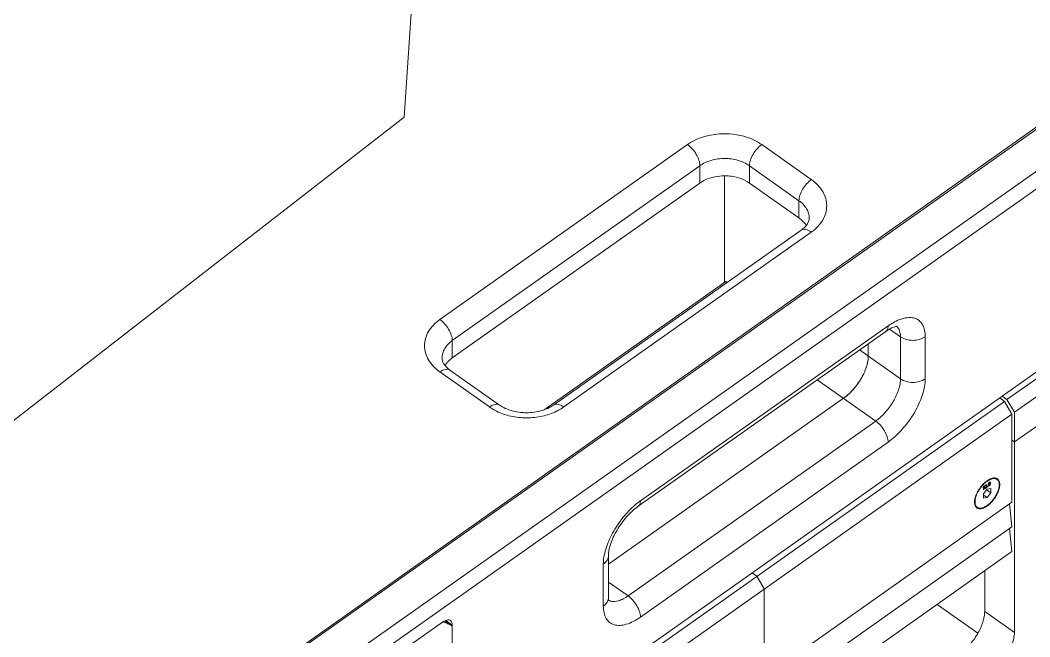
# Model space of a CAD drawing. Header units: millimetres. Extents: x 0 to 9253, y 0 to 2730.
# Drawn here: x 7598 to 7886.3, y 1286.3 to 1462.6 of the extents above; entities that cross this region are included whole.
import ezdxf

# ---------------------------------------------------------------- set-up
doc = ezdxf.new("R2010")
doc.units = ezdxf.units.MM
doc.layers.get('0').update_dxf_attribs({"lineweight": 13})

msp = doc.modelspace()

# ---------------------------------------------------------------- linework, layer by layer
at = {"color": 7, "linetype": 'Continuous'}
for p, q in [((7720.54, 1627.63), (7707.69, 1434.84)), ((8020.53, 1525.04), (7579.29, 1213.04)), ((7581.41, 1215.04), (8017.7, 1523.54)), ((8031.13, 1520.54), (7585.66, 1205.54)), ((7587.78, 1201.92), (8033.25, 1516.92)), ((7707.69, 1434.84), (7541.28, 1305.54)), ((7717.88, 1377.04), (7788.59, 1427.04)), ((7809.81, 1427.04), (7823.95, 1417.04)), ((7792.13, 1421.01), (7721.42, 1371.01)), ((7792.13, 1416.06), (7792.13, 1421.01)), ((7806.27, 1421.01), (7806.27, 1416.06)), ((7820.41, 1411.01), (7806.27, 1421.01)), ((7792.13, 1416.06), (7721.42, 1366.06)), ((7799.2, 1418.13), (7799.2, 1387.68)), ((7820.41, 1406.06), (7806.27, 1416.06)), ((7820.41, 1406.06), (7820.41, 1411.01)), ((7821.06, 1402.59), (7750.35, 1352.59)), ((7823.95, 1402.04), (7753.24, 1352.04)), ((7747.7, 1351.26), (7799.55, 1387.93)), ((7799.55, 1387.93), (7799.94, 1387.65)), ((7775.16, 1325.23), (7845.87, 1375.23)), ((7774.51, 1323.65), (7845.22, 1373.65)), ((7849.41, 1372.12), (7846.3, 1374.32)), ((7721.42, 1371.01), (7721.42, 1366.06)), ((7899.61, 1370.1), (7721.42, 1244.1)), ((7840.21, 1366.6), (7840.21, 1370.11)), ((7849.41, 1360.1), (7849.41, 1372.12)), ((7856.48, 1372.12), (7856.48, 1360.1)), ((7837.74, 1368.35), (7849.41, 1360.1)), ((7897.49, 1366.65), (7879.81, 1354.15)), ((7732.03, 1352.04), (7717.88, 1362.04)), ((7734.91, 1352.59), (7720.77, 1362.59)), ((7899.61, 1363.02), (7881.93, 1350.52)), ((7842.33, 1348.03), (7825.66, 1359.82)), ((7878.43, 1355.12), (7879.81, 1354.15)), ((7879.1, 1353.65), (7737.68, 1253.65)), ((7766.02, 1307.07), (7833.14, 1354.53)), ((7879.1, 1353.65), (7877.73, 1354.62)), ((7881.23, 1350.02), (7879.1, 1353.65)), ((7879.81, 1354.15), (7881.93, 1350.52)), ((7899.61, 1354.54), (7881.93, 1342.04)), ((7881.93, 1342.04), (7899.61, 1354.54)), ((7881.23, 1350.02), (7739.8, 1250.02)), ((7881.23, 1324.85), (7881.23, 1350.02)), ((7881.93, 1350.52), (7881.93, 1342.04)), ((7771.62, 1298.03), (7842.33, 1348.03)), ((7845.87, 1342), (7775.16, 1292)), ((7881.93, 1342.04), (7881.23, 1342.54)), ((7881.93, 1342.04), (7881.23, 1342.54)), ((7881.93, 1342.04), (7881.93, 1287.59)), ((7873.11, 1329.29), (7873, 1329.07)), ((7873, 1328.92), (7873.11, 1329.13)), ((7873, 1329.07), (7873, 1328.92)), ((7873.11, 1329.13), (7873.05, 1329.18)), ((7873.23, 1329.37), (7873.11, 1329.29)), ((7873.11, 1329.13), (7873.11, 1328.38)), ((7873.16, 1328.51), (7873.16, 1329.32)), ((7873.23, 1328.46), (7873.23, 1329.37)), ((7873.4, 1329.22), (7873.38, 1329.11)), ((7873.38, 1329.11), (7873.38, 1328.93)), ((7873.42, 1329.29), (7873.4, 1329.22)), ((7873.41, 1329.28), (7873.4, 1329.21)), ((7873.47, 1329.16), (7873.4, 1329.21)), ((7873.4, 1329.07), (7873.4, 1329.21)), ((7873.47, 1329.02), (7873.4, 1329.07)), ((7873.4, 1329.07), (7873.42, 1328.97)), ((7873.45, 1329.4), (7873.42, 1329.29)), ((7873.49, 1329.29), (7873.43, 1329.33)), ((7873.51, 1329.49), (7873.45, 1329.4)), ((7873.47, 1329.16), (7873.49, 1329.29)), ((7873.47, 1329.02), (7873.47, 1329.16)), ((7873.49, 1328.92), (7873.47, 1329.02)), ((7873.49, 1329.29), (7873.57, 1329.46)), ((7873.61, 1329.62), (7873.51, 1329.49)), ((7873.57, 1329.46), (7873.51, 1329.5)), ((7873.63, 1329.54), (7873.57, 1329.57)), ((7873.57, 1329.46), (7873.63, 1329.54)), ((7873.72, 1329.72), (7873.61, 1329.62)), ((7873.63, 1329.54), (7873.72, 1329.62)), ((7873.72, 1329.62), (7873.66, 1329.67)), ((7873.75, 1329.72), (7873.69, 1329.69)), ((7873.83, 1329.78), (7873.72, 1329.72)), ((7873.72, 1329.62), (7873.82, 1329.67)), ((7873.8, 1329.72), (7873.75, 1329.72)), ((7873.82, 1329.67), (7873.75, 1329.72)), ((7873.87, 1329.67), (7873.8, 1329.72)), ((7873.82, 1329.67), (7873.87, 1329.67)), ((7873.87, 1329.07), (7873.82, 1328.99)), ((7873.93, 1329.79), (7873.83, 1329.78)), ((7873.83, 1328.91), (7873.93, 1329.03)), ((7873.87, 1329.67), (7873.95, 1329.61)), ((7873.95, 1329.24), (7873.87, 1329.07)), ((7873.93, 1329.03), (7873.87, 1329.07)), ((7873.99, 1329.13), (7873.92, 1329.18)), ((7873.99, 1329.77), (7873.93, 1329.79)), ((7873.93, 1329.03), (7873.99, 1329.13)), ((7873.94, 1329.79), (7873.95, 1329.77)), ((7874.02, 1329.72), (7873.95, 1329.77)), ((7873.95, 1329.77), (7873.97, 1329.73)), ((7873.95, 1329.61), (7873.97, 1329.51)), ((7873.97, 1329.37), (7873.95, 1329.24)), ((7874.02, 1329.24), (7873.95, 1329.29)), ((7873.97, 1329.36), (7873.96, 1329.3)), ((7874.04, 1329.68), (7873.97, 1329.73)), ((7873.97, 1329.73), (7873.99, 1329.64)), ((7873.97, 1329.51), (7873.97, 1329.37)), ((7873.99, 1329.47), (7873.97, 1329.36)), ((7874.04, 1329.31), (7873.97, 1329.36)), ((7874.02, 1329.72), (7873.99, 1329.77)), ((7874.06, 1329.59), (7873.99, 1329.64)), ((7873.99, 1329.47), (7873.99, 1329.64)), ((7874.06, 1329.42), (7873.99, 1329.47)), ((7873.99, 1329.13), (7874.02, 1329.24)), ((7874.04, 1329.68), (7874.02, 1329.72)), ((7874.02, 1329.24), (7874.04, 1329.31)), ((7874.06, 1329.59), (7874.04, 1329.68)), ((7874.04, 1329.31), (7874.06, 1329.42)), ((7874.06, 1329.42), (7874.06, 1329.59)), ((7874.31, 1329.32), (7874.22, 1329.25)), ((7874.22, 1329.25), (7874.22, 1329.16)), ((7874.22, 1329.16), (7874.31, 1329.22)), ((7874.31, 1329.22), (7874.24, 1329.27)), ((7874.31, 1329.22), (7874.31, 1329.32)), ((7874.5, 1330.12), (7874.46, 1329.99)), ((7874.46, 1329.99), (7874.46, 1329.91)), ((7874.46, 1329.91), (7874.5, 1329.84)), ((7874.56, 1330.04), (7874.49, 1330.09)), ((7874.49, 1330.05), (7874.49, 1330.07)), ((7874.56, 1330), (7874.49, 1330.05)), ((7874.49, 1330.05), (7874.51, 1330.01)), ((7874.58, 1329.87), (7874.49, 1329.86)), ((7874.56, 1330.23), (7874.5, 1330.12)), ((7874.5, 1329.84), (7874.56, 1329.81)), ((7874.6, 1329.64), (7874.5, 1329.57)), ((7874.5, 1329.57), (7874.52, 1329.53)), ((7874.58, 1329.96), (7874.51, 1330.01)), ((7874.51, 1330.01), (7874.54, 1329.97)), ((7874.6, 1329.55), (7874.51, 1329.54)), ((7874.58, 1330.11), (7874.52, 1330.15)), ((7874.52, 1329.53), (7874.58, 1329.49)), ((7874.61, 1329.92), (7874.54, 1329.97)), ((7874.65, 1330.36), (7874.56, 1330.23)), ((7874.61, 1330.2), (7874.56, 1330.24)), ((7874.56, 1330.04), (7874.58, 1330.11)), ((7874.56, 1330), (7874.56, 1330.04)), ((7874.58, 1329.96), (7874.56, 1330)), ((7874.56, 1329.81), (7874.65, 1329.82)), ((7874.58, 1330.11), (7874.61, 1330.2)), ((7874.61, 1329.92), (7874.58, 1329.96)), ((7874.68, 1329.91), (7874.58, 1329.87)), ((7874.65, 1329.82), (7874.58, 1329.87)), ((7874.58, 1329.49), (7874.67, 1329.5)), ((7874.63, 1329.61), (7874.6, 1329.64)), ((7874.7, 1329.6), (7874.6, 1329.55)), ((7874.67, 1329.5), (7874.6, 1329.55)), ((7874.61, 1330.2), (7874.67, 1330.28)), ((7874.67, 1329.93), (7874.61, 1329.92)), ((7874.67, 1330.28), (7874.62, 1330.31)), ((7874.69, 1329.61), (7874.63, 1329.61)), ((7874.75, 1330.45), (7874.65, 1330.36)), ((7874.65, 1329.82), (7874.75, 1329.86)), ((7874.73, 1330.34), (7874.67, 1330.38)), ((7874.67, 1330.28), (7874.73, 1330.34)), ((7874.73, 1329.95), (7874.67, 1329.93)), ((7874.67, 1329.5), (7874.77, 1329.55)), ((7874.68, 1329.91), (7874.72, 1329.94)), ((7874.75, 1329.86), (7874.68, 1329.91)), ((7874.75, 1329.63), (7874.69, 1329.61)), ((7874.7, 1329.6), (7874.74, 1329.63)), ((7874.77, 1329.55), (7874.7, 1329.6)), ((7874.73, 1330.34), (7874.86, 1330.43)), ((7874.86, 1330.04), (7874.73, 1329.95)), ((7874.84, 1330.51), (7874.75, 1330.45)), ((7874.75, 1329.86), (7874.84, 1329.93)), ((7874.86, 1329.71), (7874.75, 1329.63)), ((7874.84, 1329.93), (7874.77, 1329.98)), ((7874.84, 1329.6), (7874.77, 1329.65)), ((7874.77, 1329.55), (7874.84, 1329.6)), ((7874.86, 1330.43), (7874.79, 1330.48)), ((7874.85, 1330.5), (7874.8, 1330.48)), ((7874.94, 1330.56), (7874.84, 1330.51)), ((7874.84, 1329.93), (7874.94, 1330.02)), ((7874.84, 1329.6), (7874.94, 1329.69)), ((7874.9, 1330.5), (7874.85, 1330.5)), ((7874.92, 1330.45), (7874.85, 1330.5)), ((7874.86, 1330.43), (7874.92, 1330.45)), ((7874.92, 1330.1), (7874.86, 1330.04)), ((7874.92, 1329.77), (7874.86, 1329.71)), ((7874.94, 1330.02), (7874.88, 1330.06)), ((7874.94, 1329.69), (7874.88, 1329.73)), ((7874.98, 1330.45), (7874.9, 1330.5)), ((7874.92, 1330.45), (7874.98, 1330.45)), ((7874.98, 1330.18), (7874.92, 1330.1)), ((7874.98, 1329.85), (7874.92, 1329.77)), ((7875.03, 1330.57), (7874.94, 1330.56)), ((7874.94, 1330.02), (7875.05, 1330.18)), ((7874.94, 1329.69), (7875.03, 1329.81)), ((7874.98, 1330.45), (7875.01, 1330.42)), ((7875.01, 1330.27), (7874.98, 1330.18)), ((7875.01, 1329.94), (7874.98, 1329.85)), ((7875.03, 1329.81), (7874.98, 1329.85)), ((7875.05, 1330.18), (7874.99, 1330.22)), ((7875.01, 1330.42), (7875.03, 1330.38)), ((7875.03, 1330.34), (7875.01, 1330.27)), ((7875.03, 1330.01), (7875.01, 1329.94)), ((7875.09, 1329.93), (7875.02, 1329.98)), ((7875.09, 1330.53), (7875.03, 1330.57)), ((7875.03, 1330.57), (7875.06, 1330.51)), ((7875.03, 1330.38), (7875.03, 1330.34)), ((7875.05, 1330.14), (7875.03, 1330.01)), ((7875.03, 1329.81), (7875.09, 1329.93)), ((7875.06, 1330.1), (7875.04, 1330.04)), ((7875.05, 1330.18), (7875.05, 1330.14)), ((7875.13, 1330.46), (7875.06, 1330.51)), ((7875.06, 1330.51), (7875.08, 1330.39)), ((7875.08, 1330.25), (7875.06, 1330.1)), ((7875.13, 1330.05), (7875.06, 1330.1)), ((7875.15, 1330.34), (7875.08, 1330.39)), ((7875.08, 1330.25), (7875.08, 1330.39)), ((7875.15, 1330.2), (7875.08, 1330.25)), ((7875.13, 1330.46), (7875.09, 1330.53)), ((7875.09, 1329.93), (7875.13, 1330.05)), ((7875.15, 1330.34), (7875.13, 1330.46)), ((7875.13, 1330.05), (7875.15, 1330.2)), ((7875.15, 1330.2), (7875.15, 1330.34)), ((7876.97, 1331.48), (7876.91, 1331.52)), ((7874.15, 1328.57), (7873.09, 1327.21)), ((7873.09, 1327.21), (7873.09, 1325.98)), ((7874.15, 1326.12), (7873.09, 1326.87)), ((7873.11, 1328.48), (7873.16, 1328.51)), ((7873.11, 1328.38), (7873.23, 1328.46)), ((7873.23, 1328.46), (7873.16, 1328.51)), ((7873.38, 1328.93), (7873.4, 1328.85)), ((7873.4, 1328.85), (7873.42, 1328.81)), ((7873.49, 1328.92), (7873.42, 1328.97)), ((7873.42, 1328.97), (7873.5, 1328.91)), ((7873.42, 1328.81), (7873.45, 1328.76)), ((7873.44, 1328.79), (7873.43, 1328.79)), ((7873.54, 1328.8), (7873.44, 1328.79)), ((7873.51, 1328.74), (7873.44, 1328.79)), ((7873.45, 1328.76), (7873.51, 1328.74)), ((7873.57, 1328.86), (7873.49, 1328.92)), ((7873.57, 1328.86), (7873.5, 1328.91)), ((7873.51, 1328.74), (7873.61, 1328.75)), ((7873.65, 1328.86), (7873.54, 1328.8)), ((7873.61, 1328.75), (7873.54, 1328.8)), ((7873.63, 1328.86), (7873.57, 1328.86)), ((7873.61, 1328.75), (7873.72, 1328.81)), ((7873.72, 1328.9), (7873.63, 1328.86)), ((7873.68, 1328.88), (7873.65, 1328.86)), ((7873.72, 1328.81), (7873.65, 1328.86)), ((7873.82, 1328.99), (7873.72, 1328.9)), ((7873.72, 1328.81), (7873.83, 1328.91)), ((7873.83, 1328.91), (7873.77, 1328.95)), ((7875.22, 1327.48), (7873.99, 1328.35)), ((7875.22, 1328.71), (7874.15, 1328.57)), ((7874.15, 1326.12), (7875.22, 1327.48)), ((7875.22, 1327.48), (7875.22, 1328.71)), ((7881.23, 1324.85), (7739.8, 1224.85)), ((7871.2, 1323.31), (7871.14, 1323.36)), ((7873.09, 1325.98), (7874.15, 1326.12)), ((7881.23, 1317.79), (7880.55, 1324.37)), ((7881.23, 1317.79), (7739.8, 1217.79)), ((7881.23, 1310.73), (7880.55, 1317.31)), ((7881.23, 1310.73), (7739.8, 1210.73)), ((7766.02, 1297.6), (7766.02, 1309.62)), ((7764.55, 1295.1), (7764.55, 1307.12)), ((7873.45, 1305.23), (7873.45, 1293.59)), ((7766.02, 1302), (7771.62, 1298.03)), ((7871.51, 1287.38), (7859.86, 1295.62)), ((7873.45, 1293.59), (7881.93, 1287.59)), ((7718.59, 1290.53), (7680.41, 1263.53)), ((7719.25, 1290.91), (7721.26, 1289.49)), ((7721.42, 1289.7), (7719.54, 1291.03)), ((7721.26, 1289.49), (7721.42, 1289.37)), ((7721.42, 1289.7), (7721.42, 1289.37)), ((7721.42, 1241.03), (7721.42, 1289.37))]:
    msp.add_line(p, q, dxfattribs=at)
at = {"color": 253, "linetype": 'Continuous', "true_color": 0xa2afbf}
for p, q in [((7807.02, 1304.62), (7808.39, 1303.65)), ((7810.52, 1300.02), (7808.39, 1303.65)), ((7810.52, 1274.85), (7810.52, 1300.02))]:
    msp.add_line(p, q, dxfattribs=at)
at = {"color": 7, "linetype": 'Continuous'}
for centre, radius, start, end in [((7799.2, 1409.04), 21.1, 89.0608, 89.9991), ((7816.68, 1400.24), 6.87, 35.7865, 40.7734), ((7817.06, 1400.52), 6.4, 31.8881, 35.7622), ((7846.64, 1373.21), 2.55, 45.975, 48.2575), ((7724.77, 1360.52), 6.4, 144.2393, 148.1119), ((7725.15, 1360.24), 6.87, 139.2264, 144.215), ((7876.73, 1327.74), 4.09, 112.2996, 113.5843), ((7876.16, 1330.45), 1.31, 65.2393, 66.982), ((7876.18, 1330.48), 1.27, 59.8032, 65.2587), ((7876.19, 1330.5), 1.25, 54.7383, 59.7998), ((7876.25, 1330.46), 1.25, 54.7342, 58.0348), ((7875.97, 1330.68), 1.33, 41.6923, 44.0033), ((7876.27, 1330.34), 1.23, 47.9868, 56.8574), ((7875.94, 1330.65), 1.37, 38.8292, 41.6887), ((7875.88, 1330.6), 1.45, 31.9349, 38.7796), ((7874.18, 1329.8), 3.44, 359.9994, 0.4593), ((7788.47, 1306.64), 22.87, 129.3041, 130.0456), ((7874.29, 1324.8), 3.74, 177.6256, 179.9808), ((7874.13, 1324.9), 3.44, 179.9994, 180.4593), ((7871.62, 1324.52), 1.33, 243.4058, 247.4692), ((7871.96, 1324.24), 1.3, 224.4256, 230.4894), ((7871.92, 1324.34), 1.26, 227.9788, 234.7199), ((7871.63, 1324.56), 1.37, 247.4674, 250.4651), ((7871.65, 1324.6), 1.41, 250.4682, 253.68), ((7871.97, 1324.41), 1.34, 234.7628, 243.3431), ((7872.04, 1324.35), 1.23, 227.9868, 236.8574), ((7871.95, 1324.23), 1.28, 230.5033, 234.7481), ((7871.95, 1324.23), 1.28, 234.7541, 239.3231), ((7871.66, 1324.66), 1.47, 253.6865, 257.1141), ((7763.48, 1297.6), 2.54, 347.3885, 359.9572), ((7716.44, 1281.07), 9.78, 74.9838, 76.8013)]:
    msp.add_arc(centre, radius, start, end, dxfattribs=at)
for points, knots in [([(7799.2, 1430.15), (7798.22, 1430.15), (7794.52, 1429.9), (7790.83, 1428.62), (7788.59, 1427.04)], [0, 0, 0, 0, 0.263238, 1, 1, 1, 1]), ([(7809.81, 1427.04), (7809.11, 1427.53), (7805.98, 1429.34), (7802.3, 1430.1), (7799.55, 1430.15)], [0, 0, 0, 0, 0.235693, 1, 1, 1, 1]), ([(7792.13, 1421.01), (7792.13, 1421.53), (7791.89, 1422.67), (7791.13, 1424.3), (7790.02, 1425.83), (7789.09, 1426.69), (7788.59, 1427.04)], [0, 0, 0, 0, 0.217686, 0.475354, 0.746305, 1, 1, 1, 1]), ([(7809.81, 1427.04), (7809.31, 1426.69), (7808.38, 1425.83), (7807.27, 1424.3), (7806.51, 1422.67), (7806.27, 1421.53), (7806.27, 1421.01)], [0, 0, 0, 0, 0.253695, 0.524646, 0.782314, 1, 1, 1, 1]), ([(7806.27, 1421.01), (7805.3, 1421.7), (7802.98, 1422.74), (7799.2, 1423.25), (7795.42, 1422.74), (7793.11, 1421.7), (7792.13, 1421.01)], [0, 0, 0, 0, 0.240747, 0.5, 0.759253, 1, 1, 1, 1]), ([(7792.13, 1416.06), (7792.61, 1416.39), (7794.77, 1417.63), (7797.31, 1418.13), (7799.2, 1418.13)], [0, 0, 0, 0, 0.235508, 1, 1, 1, 1]), ([(7799.2, 1418.13), (7799.85, 1418.13), (7802.32, 1417.96), (7804.78, 1417.11), (7806.27, 1416.06)], [0, 0, 0, 0, 0.263209, 1, 1, 1, 1]), ([(7820.41, 1411.01), (7820.41, 1411.53), (7820.65, 1412.67), (7821.41, 1414.3), (7822.52, 1415.83), (7823.45, 1416.69), (7823.95, 1417.04)], [0, 0, 0, 0, 0.217686, 0.475354, 0.746305, 1, 1, 1, 1]), ([(7823.95, 1402.04), (7824.62, 1402.52), (7825.84, 1403.55), (7827.26, 1405.4), (7828.14, 1407.42), (7828.44, 1409.54), (7828.14, 1411.66), (7827.26, 1413.69), (7825.84, 1415.53), (7824.62, 1416.57), (7823.95, 1417.04)], [0, 0, 0, 0, 0.136521, 0.264073, 0.384125, 0.5, 0.615875, 0.735927, 0.863479, 1, 1, 1, 1]), ([(7823.34, 1406.01), (7823.34, 1406.47), (7823.21, 1407.42), (7822.4, 1409.27), (7821.27, 1410.4), (7820.41, 1411.01)], [0, 0, 0, 0, 0.232441, 0.473262, 1, 1, 1, 1]), ([(7820.41, 1406.06), (7820.55, 1405.96), (7821.08, 1405.56), (7821.57, 1405.1), (7821.89, 1404.73)], [0, 0, 0, 0, 0.257461, 1, 1, 1, 1]), ([(7821.06, 1402.59), (7821.46, 1402.87), (7822.14, 1403.44), (7822.88, 1404.38), (7823.26, 1405.23), (7823.34, 1405.77), (7823.34, 1406.01)], [0, 0, 0, 0, 0.346909, 0.620897, 0.832011, 1, 1, 1, 1]), ([(7823.95, 1402.04), (7823.69, 1402.23), (7823.17, 1402.54), (7822.38, 1402.82), (7821.65, 1402.87), (7821.23, 1402.71), (7821.06, 1402.59)], [0, 0, 0, 0, 0.312078, 0.579925, 0.804193, 1, 1, 1, 1]), ([(7717.88, 1377.04), (7717.21, 1376.57), (7716, 1375.53), (7714.58, 1373.69), (7713.69, 1371.66), (7713.39, 1369.54), (7713.69, 1367.42), (7714.58, 1365.4), (7716, 1363.55), (7717.21, 1362.52), (7717.88, 1362.04)], [0, 0, 0, 0, 0.136521, 0.264073, 0.384125, 0.5, 0.615875, 0.735927, 0.863479, 1, 1, 1, 1]), ([(7717.88, 1377.04), (7718.38, 1376.69), (7719.31, 1375.83), (7720.42, 1374.3), (7721.18, 1372.67), (7721.42, 1371.53), (7721.42, 1371.01)], [0, 0, 0, 0, 0.253695, 0.524646, 0.782314, 1, 1, 1, 1]), ([(7845.22, 1373.65), (7845.33, 1373.72), (7845.52, 1373.91), (7845.73, 1374.28), (7845.85, 1374.73), (7845.87, 1375.06), (7845.87, 1375.23)], [0, 0, 0, 0, 0.21855, 0.451726, 0.710587, 1, 1, 1, 1]), ([(7847.27, 1376.13), (7847.15, 1376.06), (7846.68, 1375.78), (7846.21, 1375.47), (7845.87, 1375.23)], [0, 0, 0, 0, 0.243779, 1, 1, 1, 1]), ([(7856.48, 1372.12), (7856.48, 1372.72), (7856.38, 1373.84), (7855.89, 1375.36), (7855.04, 1376.55), (7853.86, 1377.34), (7852.42, 1377.67), (7850.79, 1377.56), (7849.03, 1377.04), (7847.87, 1376.47), (7847.27, 1376.13)], [0, 0, 0, 0, 0.137288, 0.2576, 0.36542, 0.469126, 0.57841, 0.701018, 0.84117, 1, 1, 1, 1]), ([(7845.22, 1373.65), (7845.6, 1373.91), (7846.3, 1374.36), (7847.28, 1374.83), (7847.98, 1375.06), (7848.35, 1375.11), (7848.47, 1375.11)], [0, 0, 0, 0, 0.384098, 0.691587, 0.902417, 1, 1, 1, 1]), ([(7849.41, 1372.12), (7849.41, 1372.42), (7849.37, 1373), (7849.14, 1374.03), (7848.75, 1374.71), (7848.41, 1375.04)], [0, 0, 0, 0, 0.287021, 0.547148, 1, 1, 1, 1]), ([(7721.42, 1371.01), (7720.56, 1370.4), (7719.43, 1369.27), (7718.63, 1367.42), (7718.49, 1366.47), (7718.49, 1366.01)], [0, 0, 0, 0, 0.526738, 0.767559, 1, 1, 1, 1]), ([(7856.48, 1372.12), (7855.99, 1371.78), (7854.83, 1371.25), (7852.94, 1371), (7851.05, 1371.25), (7849.89, 1371.78), (7849.41, 1372.12)], [0, 0, 0, 0, 0.240758, 0.5, 0.759242, 1, 1, 1, 1]), ([(7840.21, 1366.6), (7840.21, 1366.11), (7840.11, 1365.06), (7839.54, 1362.84), (7838.21, 1360.02), (7836, 1356.97), (7834.14, 1355.23), (7833.14, 1354.53)], [0, 0, 0, 0, 0.102849, 0.218177, 0.475683, 0.746474, 1, 1, 1, 1]), ([(7834.08, 1355.25), (7834.96, 1355.99), (7836.59, 1357.7), (7838.52, 1360.59), (7839.64, 1363.19), (7840.12, 1365.2), (7840.21, 1366.15), (7840.21, 1366.6)], [0, 0, 0, 0, 0.261227, 0.531233, 0.784451, 0.898003, 1, 1, 1, 1]), ([(7720.77, 1362.59), (7720.37, 1362.87), (7719.69, 1363.44), (7718.96, 1364.38), (7718.57, 1365.23), (7718.49, 1365.77), (7718.49, 1366.01)], [0, 0, 0, 0, 0.346909, 0.620897, 0.832011, 1, 1, 1, 1]), ([(7719.95, 1364.73), (7720.05, 1364.85), (7720.5, 1365.34), (7721.01, 1365.77), (7721.42, 1366.06)], [0, 0, 0, 0, 0.242881, 1, 1, 1, 1]), ([(7720.77, 1362.59), (7720.61, 1362.71), (7720.18, 1362.87), (7719.46, 1362.82), (7718.67, 1362.54), (7718.15, 1362.23), (7717.88, 1362.04)], [0, 0, 0, 0, 0.195807, 0.420075, 0.687922, 1, 1, 1, 1]), ([(7842.33, 1348.03), (7843.33, 1348.73), (7845.19, 1350.47), (7847.41, 1353.52), (7848.73, 1356.34), (7849.3, 1358.56), (7849.41, 1359.61), (7849.41, 1360.1)], [0, 0, 0, 0, 0.253523, 0.524317, 0.781826, 0.897152, 1, 1, 1, 1]), ([(7845.87, 1342), (7846.59, 1342.51), (7848.02, 1343.66), (7850.67, 1346.36), (7852.95, 1349.5), (7854.71, 1352.88), (7855.7, 1355.39), (7856.31, 1357.79), (7856.48, 1359.36), (7856.48, 1360.1)], [0, 0, 0, 0, 0.122854, 0.253728, 0.524307, 0.656673, 0.781993, 0.897231, 1, 1, 1, 1]), ([(7849.41, 1360.1), (7849.89, 1359.76), (7851.05, 1359.23), (7852.94, 1358.98), (7854.83, 1359.23), (7855.99, 1359.76), (7856.48, 1360.1)], [0, 0, 0, 0, 0.240758, 0.5, 0.759242, 1, 1, 1, 1]), ([(7833.14, 1354.53), (7833.22, 1354.59), (7833.54, 1354.82), (7833.85, 1355.06), (7834.08, 1355.25)], [0, 0, 0, 0, 0.244385, 1, 1, 1, 1]), ([(7732.03, 1352.04), (7732.29, 1352.23), (7732.81, 1352.54), (7733.6, 1352.82), (7734.32, 1352.87), (7734.75, 1352.71), (7734.91, 1352.59)], [0, 0, 0, 0, 0.312078, 0.579925, 0.804193, 1, 1, 1, 1]), ([(7734.91, 1352.59), (7735.94, 1351.86), (7738.47, 1350.76), (7742.63, 1350.21), (7746.8, 1350.76), (7749.33, 1351.86), (7750.35, 1352.59)], [0, 0, 0, 0, 0.23206, 0.499989, 0.767927, 1, 1, 1, 1]), ([(7750.35, 1352.59), (7750.52, 1352.71), (7750.94, 1352.87), (7751.67, 1352.82), (7752.46, 1352.54), (7752.98, 1352.23), (7753.24, 1352.04)], [0, 0, 0, 0, 0.195807, 0.420075, 0.687922, 1, 1, 1, 1]), ([(7732.03, 1352.04), (7732.18, 1351.93), (7732.84, 1351.49), (7733.54, 1351.1), (7734.07, 1350.83)], [0, 0, 0, 0, 0.244483, 1, 1, 1, 1]), ([(7734.07, 1350.83), (7735.36, 1350.2), (7738.18, 1349.25), (7742.63, 1348.78), (7747.08, 1349.25), (7749.9, 1350.2), (7751.19, 1350.83)], [0, 0, 0, 0, 0.244401, 0.5, 0.755599, 1, 1, 1, 1]), ([(7751.19, 1350.83), (7751.37, 1350.92), (7752.08, 1351.29), (7752.76, 1351.7), (7753.24, 1352.04)], [0, 0, 0, 0, 0.255513, 1, 1, 1, 1]), ([(7845.87, 1342), (7845.87, 1342.52), (7845.63, 1343.66), (7844.87, 1345.29), (7843.76, 1346.81), (7842.83, 1347.68), (7842.33, 1348.03)], [0, 0, 0, 0, 0.217686, 0.475354, 0.746305, 1, 1, 1, 1]), ([(7870.69, 1324.9), (7870.69, 1325.01), (7870.7, 1325.25), (7870.77, 1325.74), (7870.93, 1326.39), (7871.23, 1327.19), (7871.64, 1327.99), (7872.14, 1328.76), (7872.71, 1329.49), (7873.32, 1330.15), (7873.77, 1330.53), (7874, 1330.7)], [0, 0, 0, 0, 0.049659, 0.102523, 0.217022, 0.341524, 0.473121, 0.608401, 0.743706, 0.875378, 1, 1, 1, 1]), ([(7874.17, 1330.96), (7873.77, 1330.68), (7872.99, 1330), (7872, 1328.79), (7871.22, 1327.46), (7870.85, 1326.5), (7870.72, 1326.03)], [0, 0, 0, 0, 0.241612, 0.501403, 0.760471, 1, 1, 1, 1]), ([(7871.3, 1323.13), (7871.41, 1323.06), (7871.68, 1322.95), (7872.12, 1322.91), (7872.61, 1322.98), (7873.13, 1323.15), (7873.68, 1323.42), (7874.45, 1323.92), (7875.37, 1324.75), (7876.33, 1325.95), (7877.11, 1327.27), (7877.61, 1328.59), (7877.76, 1329.48), (7877.76, 1329.9)], [0, 0, 0, 0, 0.038758, 0.080679, 0.12747, 0.17998, 0.238349, 0.302181, 0.44281, 0.593275, 0.742943, 0.881294, 1, 1, 1, 1]), ([(7877.62, 1329.8), (7877.62, 1329.61), (7877.59, 1329.21), (7877.46, 1328.59), (7877.25, 1327.94), (7876.97, 1327.29), (7876.62, 1326.63), (7876.21, 1325.99), (7875.75, 1325.38), (7875.25, 1324.82), (7874.72, 1324.32), (7874.19, 1323.89), (7873.65, 1323.55), (7873.12, 1323.29), (7872.69, 1323.16), (7872.36, 1323.11), (7872.07, 1323.1), (7871.79, 1323.13), (7871.53, 1323.22), (7871.42, 1323.29), (7871.36, 1323.32)], [0, 0, 0, 0, 0.056813, 0.119313, 0.186819, 0.258352, 0.332727, 0.408623, 0.484653, 0.559425, 0.6316, 0.699961, 0.763483, 0.821421, 0.873425, 0.89727, 0.91977, 0.961284, 0.980854, 1, 1, 1, 1]), ([(7877.65, 1329.85), (7877.65, 1329.66), (7877.62, 1329.26), (7877.49, 1328.64), (7877.29, 1328.01), (7877.01, 1327.35), (7876.67, 1326.7), (7876.27, 1326.06), (7875.82, 1325.45), (7875.34, 1324.89), (7874.82, 1324.38), (7874.29, 1323.94), (7873.75, 1323.58), (7873.22, 1323.31), (7872.71, 1323.13), (7872.22, 1323.04), (7871.84, 1323.06), (7871.56, 1323.13), (7871.43, 1323.18), (7871.37, 1323.21)], [0, 0, 0, 0, 0.056427, 0.118105, 0.184477, 0.254694, 0.327688, 0.402256, 0.47712, 0.550988, 0.622616, 0.690865, 0.754775, 0.813646, 0.867135, 0.91539, 0.959173, 0.979853, 1, 1, 1, 1]), ([(7874, 1330.7), (7874.03, 1330.72), (7874.13, 1330.8), (7874.24, 1330.87), (7874.32, 1330.92)], [0, 0, 0, 0, 0.254015, 1, 1, 1, 1]), ([(7875.1, 1331.49), (7875.02, 1331.46), (7874.7, 1331.31), (7874.39, 1331.12), (7874.17, 1330.96)], [0, 0, 0, 0, 0.235975, 1, 1, 1, 1]), ([(7874.32, 1330.92), (7874.44, 1331), (7874.69, 1331.15), (7875.06, 1331.34), (7875.43, 1331.48), (7875.78, 1331.56), (7876.11, 1331.6), (7876.42, 1331.58), (7876.7, 1331.51), (7876.87, 1331.42), (7876.95, 1331.37)], [0, 0, 0, 0, 0.159237, 0.308339, 0.446786, 0.574519, 0.692059, 0.800643, 0.902335, 1, 1, 1, 1]), ([(7876.31, 1331.76), (7876.22, 1331.77), (7875.84, 1331.75), (7875.46, 1331.64), (7875.18, 1331.53)], [0, 0, 0, 0, 0.226753, 1, 1, 1, 1]), ([(7875.45, 1331.62), (7875.59, 1331.66), (7875.85, 1331.72), (7876.25, 1331.74), (7876.6, 1331.67), (7876.82, 1331.58), (7876.91, 1331.52)], [0, 0, 0, 0, 0.283992, 0.541391, 0.777304, 1, 1, 1, 1]), ([(7876.67, 1331.65), (7876.61, 1331.68), (7876.47, 1331.73), (7876.33, 1331.75), (7876.26, 1331.76)], [0, 0, 0, 0, 0.489756, 1, 1, 1, 1]), ([(7876.31, 1331.76), (7876.42, 1331.74), (7876.63, 1331.69), (7876.82, 1331.58), (7876.91, 1331.52)], [0, 0, 0, 0, 0.5083, 1, 1, 1, 1]), ([(7876.7, 1331.7), (7876.67, 1331.71), (7876.54, 1331.74), (7876.41, 1331.76), (7876.31, 1331.76)], [0, 0, 0, 0, 0.242501, 1, 1, 1, 1]), ([(7877.1, 1331.51), (7877.07, 1331.53), (7876.95, 1331.61), (7876.81, 1331.67), (7876.7, 1331.7)], [0, 0, 0, 0, 0.247127, 1, 1, 1, 1]), ([(7876.97, 1331.48), (7877.03, 1331.44), (7877.13, 1331.35), (7877.27, 1331.2), (7877.39, 1331.02), (7877.52, 1330.75), (7877.62, 1330.35), (7877.65, 1330.02), (7877.65, 1329.85)], [0, 0, 0, 0, 0.110975, 0.223412, 0.338896, 0.458755, 0.715402, 1, 1, 1, 1]), ([(7877.76, 1329.9), (7877.76, 1330.07), (7877.74, 1330.4), (7877.61, 1330.86), (7877.41, 1331.24), (7877.21, 1331.43), (7877.1, 1331.51)], [0, 0, 0, 0, 0.289641, 0.548348, 0.781427, 1, 1, 1, 1]), ([(7877.1, 1331.26), (7877.14, 1331.22), (7877.22, 1331.14), (7877.36, 1330.95), (7877.5, 1330.66), (7877.6, 1330.26), (7877.62, 1329.97), (7877.62, 1329.82)], [0, 0, 0, 0, 0.108516, 0.219746, 0.454832, 0.713498, 1, 1, 1, 1]), ([(7773.76, 1324.15), (7772.44, 1323.03), (7769.99, 1320.48), (7767.1, 1316.14), (7765.41, 1312.25), (7764.69, 1309.22), (7764.55, 1307.8), (7764.55, 1307.12)], [0, 0, 0, 0, 0.261227, 0.531233, 0.784451, 0.898003, 1, 1, 1, 1]), ([(7766.02, 1309.62), (7766.02, 1310.09), (7766.14, 1311.17), (7766.6, 1312.9), (7767.38, 1314.86), (7768.83, 1317.6), (7770.69, 1320.15), (7772.83, 1322.33), (7773.95, 1323.25), (7774.51, 1323.65)], [0, 0, 0, 0, 0.083101, 0.192141, 0.319144, 0.457259, 0.742273, 0.877686, 1, 1, 1, 1]), ([(7775.16, 1325.23), (7775.06, 1325.16), (7774.66, 1324.87), (7774.27, 1324.57), (7773.99, 1324.33)], [0, 0, 0, 0, 0.2452, 1, 1, 1, 1]), ([(7775.16, 1325.23), (7775.16, 1325.06), (7775.14, 1324.73), (7775.02, 1324.28), (7774.81, 1323.91), (7774.62, 1323.72), (7774.51, 1323.65)], [0, 0, 0, 0, 0.289413, 0.548274, 0.78145, 1, 1, 1, 1]), ([(7870.72, 1326.03), (7870.7, 1325.93), (7870.61, 1325.58), (7870.56, 1325.22), (7870.55, 1324.95)], [0, 0, 0, 0, 0.265018, 1, 1, 1, 1]), ([(7870.55, 1324.8), (7870.55, 1324.7), (7870.56, 1324.36), (7870.63, 1324.01), (7870.73, 1323.79)], [0, 0, 0, 0, 0.273102, 1, 1, 1, 1]), ([(7871.08, 1323.41), (7871.01, 1323.47), (7870.87, 1323.63), (7870.72, 1323.91), (7870.61, 1324.23), (7870.57, 1324.47), (7870.56, 1324.59)], [0, 0, 0, 0, 0.225189, 0.463041, 0.719891, 1, 1, 1, 1]), ([(7870.68, 1323.93), (7870.73, 1323.82), (7870.83, 1323.65), (7870.99, 1323.47), (7871.09, 1323.39), (7871.14, 1323.36)], [0, 0, 0, 0, 0.513601, 0.758651, 1, 1, 1, 1]), ([(7871.21, 1323.44), (7871.17, 1323.47), (7871.09, 1323.56), (7870.95, 1323.75), (7870.81, 1324.04), (7870.71, 1324.43), (7870.69, 1324.72), (7870.69, 1324.87)], [0, 0, 0, 0, 0.108516, 0.219746, 0.454832, 0.713498, 1, 1, 1, 1]), ([(7870.73, 1323.79), (7870.75, 1323.74), (7870.83, 1323.58), (7870.94, 1323.43), (7871.03, 1323.33)], [0, 0, 0, 0, 0.260789, 1, 1, 1, 1]), ([(7871.14, 1323.36), (7871.06, 1323.41), (7870.91, 1323.54), (7870.79, 1323.71), (7870.74, 1323.79)], [0, 0, 0, 0, 0.49311, 1, 1, 1, 1]), ([(7766.02, 1309.62), (7766.02, 1309.39), (7765.95, 1308.92), (7765.55, 1307.99), (7764.98, 1307.43), (7764.55, 1307.12)], [0, 0, 0, 0, 0.232407, 0.473237, 1, 1, 1, 1]), ([(7766.11, 1296.69), (7766.12, 1296.67), (7766.16, 1296.6), (7766.12, 1296.68), (7766.11, 1296.75), (7766.07, 1296.89), (7766.05, 1297.07), (7766.02, 1297.32), (7766.02, 1297.5), (7766.02, 1297.6)], [0, 0, 0, 0, 0.065216, 0.09431, 0.169568, 0.295765, 0.475971, 0.710499, 1, 1, 1, 1]), ([(7766.62, 1296.57), (7767.36, 1296.35), (7768.68, 1296.49), (7770.31, 1297.18), (7771.18, 1297.72), (7771.62, 1298.03)], [0, 0, 0, 0, 0.429787, 0.697756, 1, 1, 1, 1]), ([(7771.62, 1298.03), (7772.12, 1297.68), (7773.05, 1296.81), (7774.16, 1295.29), (7774.92, 1293.66), (7775.16, 1292.52), (7775.16, 1292)], [0, 0, 0, 0, 0.253695, 0.524646, 0.782314, 1, 1, 1, 1]), ([(7764.55, 1295.1), (7764.9, 1295.35), (7765.51, 1295.91), (7765.87, 1296.67), (7765.96, 1297.05)], [0, 0, 0, 0, 0.525672, 1, 1, 1, 1]), ([(7764.55, 1295.1), (7764.55, 1294.46), (7764.66, 1293.25), (7765.25, 1291.62), (7766.27, 1290.4), (7767.68, 1289.69), (7769.35, 1289.54), (7771.21, 1289.89), (7773.2, 1290.72), (7774.5, 1291.53), (7775.16, 1292)], [0, 0, 0, 0, 0.132157, 0.246634, 0.349316, 0.450494, 0.560969, 0.688016, 0.834632, 1, 1, 1, 1]), ([(7766.09, 1296.79), (7766.22, 1296.72), (7766.39, 1296.64), (7766.58, 1296.58), (7766.62, 1296.57)], [0, 0, 0, 0, 0.746102, 1, 1, 1, 1]), ([(7873.45, 1293.59), (7873.45, 1293.09), (7873.34, 1292.05), (7872.77, 1289.83), (7871.45, 1287.01), (7869.23, 1283.95), (7867.37, 1282.22), (7866.38, 1281.52)], [0, 0, 0, 0, 0.102808, 0.218186, 0.475686, 0.74646, 1, 1, 1, 1]), ([(7720.9, 1290.97), (7720.77, 1291.06), (7720.43, 1291.19), (7719.85, 1291.16), (7719.22, 1290.93), (7718.8, 1290.68), (7718.59, 1290.53)], [0, 0, 0, 0, 0.195804, 0.420066, 0.687916, 1, 1, 1, 1]), ([(7718.97, 1290.51), (7719.38, 1290.4), (7720.18, 1290.13), (7720.92, 1289.73), (7721.26, 1289.49)], [0, 0, 0, 0, 0.505592, 1, 1, 1, 1]), ([(7721.38, 1290.13), (7721.35, 1290.3), (7721.25, 1290.62), (7721.03, 1290.88), (7720.9, 1290.97)], [0, 0, 0, 0, 0.531869, 1, 1, 1, 1]), ([(7721.42, 1289.7), (7721.42, 1289.74), (7721.42, 1289.88), (7721.4, 1290.02), (7721.38, 1290.13)], [0, 0, 0, 0, 0.260727, 1, 1, 1, 1]), ([(7881.16, 1283.83), (7881.4, 1284.47), (7881.77, 1285.7), (7881.93, 1286.99), (7881.93, 1287.59)], [0, 0, 0, 0, 0.532637, 1, 1, 1, 1])]:
    msp.add_open_spline(points, degree=3, knots=knots, dxfattribs=at)

doc.saveas('drawing.dxf')
